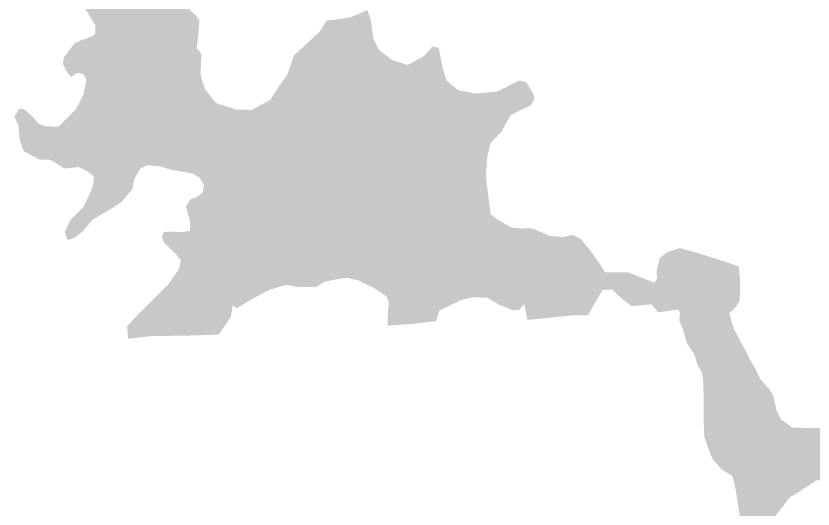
# Model space of a CAD drawing. Header units: inches. Extents: x 288635 to 693176, y 676945 to 1601077.
# Drawn here: x 370208 to 386513, y 1219447 to 1229545 of the extents above; entities that cross this region are included whole.
import ezdxf

# ---------------------------------------------------------------- set-up
doc = ezdxf.new("R2010")
doc.units = ezdxf.units.IN
doc.header["$MEASUREMENT"] = 0

msp = doc.modelspace()

# ---------------------------------------------------------------- hatches: boundary and pattern name
for points in [[(368042.488, 1236351.3053), (368213.9383, 1236332.2553), (368391.7387, 1236338.6053), (368633.0392, 1236294.1552), (368785.4395, 1236154.4549), (368857.5772, 1236082.3172), (368937.8398, 1236002.0546), (369102.9401, 1235944.9045), (369147.3902, 1235849.6543), (369134.6902, 1235595.6538), (369109.2901, 1235303.5532), (369128.3402, 1235125.7529), (369185.4903, 1235024.1526), (369312.4905, 1234909.8524), (369337.8906, 1234763.8021), (369512.9782, 1234213.1009), (369755.6922, 1233818.6905), (369782.5312, 1233724.754), (369968.9442, 1233479.5642), (370038.7943, 1233238.2637), (370134.0445, 1233079.5134), (370349.9449, 1232895.3631), (370553.1453, 1232825.5129), (370737.2957, 1232990.6132), (370908.7461, 1233225.5637), (371048.4463, 1233282.7138), (371283.3968, 1233390.664), (371537.3973, 1233619.2645), (371651.6975, 1233714.5147), (371988.2482, 1233720.8647), (372115.2485, 1233695.4647), (372242.2487, 1233600.2145), (372394.649, 1233625.6145), (372521.6493, 1233619.2645), (372623.2495, 1233600.2145), (372724.8497, 1233447.8142), (372743.8997, 1233174.7636), (372585.1494, 1232914.4131), (372432.7491, 1232571.5124), (372343.8489, 1232393.7121), (372242.2487, 1232190.5116), (372242.2487, 1231809.5109), (372394.649, 1231485.6602), (372527.9993, 1231339.6099), (372604.1994, 1230837.9589), (372966.1502, 1230342.658), (373156.6506, 1230234.7077), (373347.1509, 1230095.0075), (373563.0514, 1229847.357), (373867.852, 1229574.3064), (373963.1022, 1229460.0062), (373937.7021, 1229142.5056), (373905.9521, 1228888.505), (374001.2022, 1228774.2048), (373994.8522, 1228551.9544), (373982.1522, 1228367.804), (374013.9023, 1228228.1037), (374077.4024, 1228043.9534), (374299.9406, 1227760.0142), (374716.6396, 1227627.4282), (375033.0793, 1227619.5608), (375414.0801, 1227829.1113), (375604.5804, 1228127.5619), (375756.9808, 1228337.1123), (375896.681, 1228737.1631), (376423.7321, 1229226.1141), (376563.4324, 1229454.7145), (376779.3328, 1229473.7645), (377058.7334, 1229518.2146), (377395.284, 1229664.2649), (377465.1342, 1229461.0645), (377522.2843, 1229067.3637), (377636.5845, 1228845.1133), (377903.285, 1228641.9129), (378220.7857, 1228540.3127), (378557.3364, 1228724.463), (378722.4367, 1228914.9634), (378855.787, 1228895.9134), (378938.3371, 1228470.4625), (379014.5373, 1228222.812), (379262.1878, 1228019.6116), (379624.1385, 1227956.1115), (380049.5893, 1227994.2116), (380322.6399, 1228133.9119), (380506.7903, 1228222.812), (380640.1405, 1228191.062), (380779.8408, 1227968.8115), (380811.5909, 1227841.8113), (380735.3907, 1227708.461), (380481.3902, 1227594.1608), (380322.6399, 1227505.2606), (380138.4895, 1227175.0599), (379909.8891, 1226933.7595), (379846.3889, 1226628.9589), (379820.9889, 1226241.6081), (379859.089, 1225936.8075), (379916.2391, 1225485.9566), (379814.6389, 1225327.2063), (379751.1387, 1225174.8059), (379643.1885, 1225035.1057), (379497.1382, 1224997.0056), (379300.2878, 1225060.5057), (379141.5375, 1225149.4059), (378989.1372, 1225136.7059), (378855.787, 1225066.8557), (378754.1867, 1225060.5057), (378652.5865, 1225212.906), (378589.0864, 1225295.4562), (378500.1862, 1225276.4062), (378500.1862, 1225136.7059), (378360.486, 1225136.7059), (378189.0356, 1225212.906), (378081.0854, 1225333.5563), (378017.5853, 1225454.2065), (377903.285, 1225600.2568), (377795.3348, 1225663.7569), (377719.1347, 1225644.7069), (377681.0346, 1225524.0566), (377738.1847, 1225352.6063), (377706.4347, 1225289.1062), (377566.7344, 1225346.2563), (377427.0341, 1225327.2063), (377293.6838, 1225371.6563), (377103.1834, 1225574.8567), (376823.7829, 1225708.207), (376658.6826, 1225759.0071), (376518.9823, 1225708.207), (376455.4822, 1225587.5568), (376499.9322, 1225352.6063), (376353.8819, 1225238.3061), (376030.0313, 1225079.5558), (375880.5263, 1225033.4123), (375515.6803, 1224920.8054), (374937.8291, 1224781.1052), (374626.6785, 1224673.1549), (374283.7778, 1224590.6048), (374169.4776, 1224476.3046), (374150.4275, 1224336.6043), (374194.8776, 1224285.8042), (374340.9279, 1224196.904), (374359.978, 1224082.6038), (374321.8779, 1223911.1534), (374262.0819, 1223708.4822), (374128.6156, 1223575.0159), (374070.2586, 1223516.6589), (373924.7375, 1223483.5859), (373858.5915, 1223430.6691), (373812.2894, 1223291.7626), (373772.6018, 1223000.7204), (372978.8502, 1222987.4912), (372502.5992, 1222934.5744), (372482.7555, 1223192.5437), (372800.2561, 1223529.8881), (373316.1946, 1224039.212), (373541.0909, 1224356.7126), (373580.7785, 1224541.9213), (373455.1011, 1224694.0571), (373236.8195, 1224899.1096), (373190.5173, 1225031.4015), (373236.8195, 1225117.3913), (373322.8092, 1225130.6204), (373574.1639, 1225117.3913), (373765.9872, 1225143.8496), (373772.6018, 1225229.8394), (373765.9872, 1225348.9021), (373732.9142, 1225474.5795), (373686.612, 1225639.9444), (373772.6018, 1225785.4655), (373898.2791, 1225831.7677), (374023.9565, 1225924.372), (374057.0294, 1226069.8932), (373971.0397, 1226228.6435), (373825.4353, 1226317.4782), (373379.7634, 1226394.3182), (373366.0729, 1226402.9024), (373136.3888, 1226464.8382), (372882.3883, 1226490.2383), (372742.688, 1226407.6881), (372628.3878, 1226198.1377), (372590.2877, 1226001.2873), (372463.2875, 1225848.887), (372368.0373, 1225734.5868), (372164.8369, 1225601.2365), (371777.4861, 1225372.6361), (371567.9357, 1225124.9856), (371396.4853, 1224997.9853), (371269.4851, 1224953.5352), (371205.9849, 1225112.2855), (371313.9352, 1225353.586), (371593.3357, 1225639.3366), (371783.8361, 1226052.0874), (371802.8861, 1226261.6378), (371669.5359, 1226363.238), (371491.7355, 1226452.1382), (371294.8851, 1226426.7382), (371186.9349, 1226426.7382), (371002.7845, 1226547.3884), (370907.5343, 1226598.1885), (370697.9839, 1226598.1885), (370367.7833, 1226775.9889), (370285.2331, 1227004.5893), (370259.833, 1227303.0399), (370177.2829, 1227480.8403), (370272.5331, 1227645.9406), (370374.1333, 1227633.2406), (370564.6337, 1227468.1402), (370672.5839, 1227334.79), (370799.5841, 1227283.9899), (371078.9847, 1227277.6399), (371434.5854, 1227633.2406), (371593.3357, 1227944.3912), (371650.4858, 1228249.1918), (371580.6357, 1228357.142), (371459.9855, 1228376.1921), (371332.9852, 1228293.6419), (371237.735, 1228420.6422), (371167.8849, 1228566.6924), (371193.2849, 1228700.0427), (371402.8353, 1228979.4433), (371536.1856, 1229042.9434), (371758.436, 1229125.4936), (371830.8974, 1229179.115), (371834.6362, 1229347.744), (371625.0858, 1229696.9947), (371567.9357, 1229906.5451), (371586.9857, 1230058.9454), (371758.436, 1230249.4458), (371771.1361, 1230439.9462), (371783.8361, 1230655.8466), (371720.336, 1230789.1969), (371504.4355, 1230725.6968), (371301.2351, 1230624.0966), (371123.4348, 1230636.7966), (371053.5846, 1230738.3968), (371142.4848, 1230846.347), (371161.0017, 1230981.0506), (370913.8844, 1230973.3473), (370678.9339, 1230897.1471), (370545.5836, 1230674.8967), (370253.483, 1230420.8962), (369923.2824, 1230211.3457), (369643.8818, 1230071.6455), (369389.8813, 1230014.4953), (369180.3309, 1229925.5952), (369015.2306, 1229970.0452), (368951.7304, 1230097.0455), (369078.7307, 1230255.7958), (369510.5316, 1230484.3963), (369694.6819, 1230554.2464), (369904.2323, 1230795.5469), (370056.6326, 1231220.9978), (370129.9279, 1231348.5859), (370323.3332, 1231601.9985), (370380.4833, 1231697.2487), (370323.3332, 1231900.4491), (370151.8828, 1231925.8492), (369840.7322, 1231748.0488), (369618.4818, 1231627.3986), (369421.6314, 1231589.2985), (369288.2811, 1231646.4486), (369243.831, 1231748.0488), (369294.6311, 1231900.4491), (369332.7312, 1232078.2495), (369313.6812, 1232205.2497), (369209.4351, 1232344.4208), (369021.5806, 1232381.4626), (368807.2676, 1232413.2126), (368661.7465, 1232500.5253), (368509.342, 1232629.3833), (368370.7043, 1232718.807), (368184.1726, 1232726.7445), (367957.9534, 1232691.0257), (367783.3281, 1232528.3066), (367600.7652, 1232381.4626), (367477.7337, 1232218.7435), (367318.9834, 1232048.0869), (367223.7332, 1231996.4931), (367053.0766, 1232016.3368), (366977.6702, 1232151.2746), (366945.9202, 1232286.2124), (366949.8889, 1232492.5878), (367068.9517, 1232710.8695), (367275.3271, 1232905.3386), (367481.7025, 1233091.8702), (367640.4528, 1233373.6521), (367644.4216, 1233516.5273), (367632.5153, 1233655.4339), (367477.7337, 1233822.1217), (367465.8275, 1233957.0595), (367538.344, 1234051.7363), (367604.0155, 1234103.9172), (367620.609, 1234254.7163), (367628.5465, 1234437.2792), (367624.5778, 1234564.2794), (367549.1714, 1234619.842), (367481.7025, 1234572.217), (367461.8587, 1234441.2479), (367370.5773, 1234274.5601), (367243.577, 1234222.9663), (366992.0901, 1234323.6404), (366788.8896, 1234329.9904), (366604.7393, 1234329.9904), (366503.1391, 1234310.9404), (366376.1388, 1234253.7903), (366223.7385, 1234171.2401), (366160.2384, 1234812.5914), (366316.0579, 1234864.102), (366655.5394, 1234888.7915), (366833.3397, 1234958.6417), (366928.5899, 1235066.5919), (367080.9902, 1235149.1421), (367227.0405, 1235123.742), (367451.4129, 1235134.3122), (367667.8372, 1235271.8031), (367737.6874, 1235487.7036), (367686.8873, 1235856.0043), (367712.2873, 1236059.2047), (367731.3374, 1236217.955), (367871.0376, 1236319.5552), (368042.488, 1236351.3053)], [(377293.6838, 1225371.6563), (377427.0341, 1225327.2063), (377566.7344, 1225346.2563), (377706.4347, 1225289.1062), (377738.1847, 1225352.6063), (377681.0346, 1225524.0566), (377719.1347, 1225644.7069), (377795.3348, 1225663.7569), (377903.285, 1225600.2568), (378017.5853, 1225454.2065), (378081.0854, 1225333.5563), (378189.0356, 1225212.906), (378360.486, 1225136.7059), (378500.1862, 1225136.7059), (378500.1862, 1225276.4062), (378589.0864, 1225295.4562), (378652.5865, 1225212.906), (378754.1867, 1225060.5057), (378855.787, 1225066.8557), (378989.1372, 1225136.7059), (379141.5375, 1225149.4059), (379300.2878, 1225060.5057), (379497.1382, 1224997.0056), (379643.1885, 1225035.1057), (379751.1387, 1225174.8059), (379814.6389, 1225327.2063), (379916.2391, 1225485.9566), (380053.5844, 1225378.3454), (380328.9899, 1225216.2927), (380576.6404, 1225190.8926), (380690.9406, 1225203.5927), (380830.6409, 1225171.8426), (381116.3915, 1225044.8424), (381408.4921, 1225013.0923), (381586.2924, 1225063.8924), (381751.3927, 1224987.6922), (381964.1182, 1224733.6917), (382162.9091, 1224446.1162), (381683.6762, 1224233.0915), (380748.0416, 1223817.1908), (380608.5393, 1223642.8129), (380495.736, 1223526.1582), (380375.3842, 1223516.2015), (380184.5854, 1223596.0083), (380203.6354, 1223754.7587), (380152.8353, 1223919.859), (379955.9849, 1224027.8092), (379790.8846, 1224110.3594), (379549.5841, 1224167.5095), (379371.7838, 1224116.7094), (379296.4014, 1224026.0597), (379073.3332, 1223913.509), (378995.8729, 1223825.7207), (378882.8328, 1223697.6085), (378870.1328, 1223513.4582), (378800.2826, 1223291.2077), (378739.4613, 1223287.4716), (378273.2316, 1223234.0576), (378285.8941, 1223346.2113), (378306.1952, 1223526.0212), (378349.8251, 1223690.8089), (378482.782, 1223951.609), (378641.5323, 1223996.0591), (378719.7397, 1224022.6563), (378878.0613, 1224076.4991), (378933.677, 1224153.9637), (378984.433, 1224224.6596), (378971.733, 1224351.6598), (378825.6827, 1224497.7101), (378657.1704, 1224540.9184), (378578.0322, 1224561.2103), (378419.2819, 1224561.2103), (378285.9316, 1224516.7602), (378076.3812, 1224535.8102), (377873.1808, 1224688.2105), (377695.3804, 1224758.0607), (377549.3301, 1224726.3106), (377435.0299, 1224694.5605), (377333.4297, 1224548.5102), (377085.7792, 1224504.0602), (376920.6789, 1224529.4602), (376800.0286, 1224529.4602), (376711.1285, 1224497.7101), (376539.6781, 1224497.7101), (376311.0777, 1224472.3101), (376152.3273, 1224421.51), (376158.6773, 1224224.6596), (376109.9121, 1224143.0154), (376006.277, 1224186.5595), (375987.227, 1224281.8097), (375954.077, 1224424.4747), (375885.6268, 1224459.6101), (375694.4111, 1224441.9594), (375600.5468, 1224433.295), (375472.876, 1224421.51), (375339.5257, 1224358.0099), (375192.7143, 1224247.2316), (375017.1927, 1224304.9601), (374933.1249, 1224332.6098), (374755.3245, 1224307.2098), (374717.2245, 1224192.9095), (374679.1244, 1223945.259), (374641.0243, 1223615.0584), (374602.9242, 1223380.1079), (374355.2737, 1223018.1572), (373772.6018, 1223000.7204), (373812.2894, 1223291.7626), (373858.5915, 1223430.6691), (373924.7375, 1223483.5859), (374070.2586, 1223516.6589), (374128.6156, 1223575.0159), (374262.0819, 1223708.4822), (374321.8779, 1223911.1534), (374359.978, 1224082.6038), (374340.9279, 1224196.904), (374194.8776, 1224285.8042), (374150.4275, 1224336.6043), (374169.4776, 1224476.3046), (374283.7778, 1224590.6048), (374626.6785, 1224673.1549), (374937.8291, 1224781.1052), (375515.6803, 1224920.8054), (375880.5263, 1225033.4123), (376030.0313, 1225079.5558), (376353.8819, 1225238.3061), (376499.9322, 1225352.6063), (376455.4822, 1225587.5568), (376518.9823, 1225708.207), (376658.6826, 1225759.0071), (376823.7829, 1225708.207), (377103.1834, 1225574.8567), (377293.6838, 1225371.6563)], [(386092.5073, 1221116.4048), (386555.529, 1221103.1756), (386780.3195, 1221116.5106), (386886.153, 1221137.6773), (387039.6117, 1221251.4484), (387134.8619, 1221357.2819), (387222.1745, 1221404.907), (387288.3205, 1221378.4486), (387423.2583, 1221283.1984), (387476.175, 1221206.4691), (387494.6959, 1221095.3439), (387408.1723, 1220953.9212), (387361.3456, 1220872.2468), (387307.6201, 1220815.4336), (387177.1953, 1220677.5131), (386995.1616, 1220364.2458), (386885.0947, 1220133.5286), (386840.7416, 1220014.4794), (386754.9194, 1220050.9785), (386573.9441, 1220031.9284), (386319.1091, 1219862.8795), (386253.2684, 1219819.203), (386027.843, 1219679.5027), (385907.1927, 1219517.5774), (385739.3724, 1219305.1798), (385631.073, 1219141.0216), (385510.4228, 1218950.5213), (385383.4225, 1218623.4956), (385347.9265, 1218327.1217), (385329.4474, 1218163.1197), (385189.7471, 1218432.9952), (385132.597, 1218604.4456), (385069.0969, 1219017.1964), (384999.2468, 1219401.3722), (384932.5716, 1219823.648), (384869.0715, 1220115.7486), (384640.471, 1220264.9739), (384456.3207, 1220471.3493), (384364.2455, 1220706.2998), (384288.0453, 1220922.2002), (384272.1703, 1221284.1509), (384275.3453, 1221719.1268), (384262.6453, 1222106.4776), (384234.0702, 1222249.3529), (384145.1378, 1222418.361), (384080.9717, 1222619.4148), (383928.6256, 1222843.9248), (383848.4435, 1223140.5987), (383776.2795, 1223292.9448), (383792.316, 1223469.3455), (383752.2249, 1223533.4912), (383319.2413, 1223926.3837), (383265.0703, 1224082.2845), (383319.1692, 1224157.6366), (383318.7067, 1224170.4734), (383319.1692, 1224171.1175), (383313.69, 1224323.2076), (383379.4128, 1224592.671), (383538.1631, 1224711.7338), (383789.5177, 1224791.1089), (384166.5498, 1224685.2754), (384484.0504, 1224586.0564), (384748.6342, 1224500.0667), (384993.3743, 1224414.0769), (385019.6621, 1224124.9118), (385018.2795, 1224030.8994), (385013.0051, 1223722.5558), (384930.9841, 1223579.6805), (384800.423, 1223458.2334), (384845.1276, 1223292.2558), (384904.5922, 1223113.8623), (385150.9452, 1222655.1359), (385206.4443, 1222534.0471), (385296.1098, 1222386.4073), (385346.2039, 1222285.2558), (385433.6935, 1222108.5943), (385613.6105, 1221904.8647), (385695.6315, 1221777.8644), (385769.715, 1221457.7179), (385857.0276, 1221283.0926), (386092.5073, 1221116.4048)], [(378076.3812, 1224535.8102), (378285.9316, 1224516.7602), (378419.2819, 1224561.2103), (378578.0322, 1224561.2103), (378657.1704, 1224540.9184), (378825.6827, 1224497.7101), (378971.733, 1224351.6598), (378984.433, 1224224.6596), (378933.677, 1224153.9637), (378878.0613, 1224076.4991), (378719.7397, 1224022.6563), (378641.5323, 1223996.0591), (378482.782, 1223951.609), (378349.8251, 1223690.8089), (378306.1952, 1223526.0212), (378285.8941, 1223346.2113), (378273.2316, 1223234.0576), (377809.6806, 1223202.3075), (377816.0307, 1223449.958), (377835.0807, 1223684.9085), (377784.2806, 1223805.5588), (377523.9301, 1223977.0091), (377212.7795, 1224129.4094), (376990.529, 1224180.2095), (376812.7287, 1224161.1595), (376526.9781, 1224104.0094), (376349.1777, 1223996.0591), (375961.827, 1223996.0591), (375745.9265, 1224040.5092), (375383.9758, 1223932.559), (375047.4251, 1223754.7587), (374723.5745, 1223557.9083), (374641.0243, 1223615.0584), (374679.1244, 1223945.259), (374717.2245, 1224192.9095), (374755.3245, 1224307.2098), (374933.1249, 1224332.6098), (375017.1927, 1224304.9601), (375192.7143, 1224247.2316), (375339.5257, 1224358.0099), (375472.876, 1224421.51), (375600.5468, 1224433.295), (375694.4111, 1224441.9594), (375885.6268, 1224459.6101), (375954.077, 1224424.4747), (375987.227, 1224281.8097), (376006.277, 1224186.5595), (376109.9121, 1224143.0154), (376158.6773, 1224224.6596), (376152.3273, 1224421.51), (376311.0777, 1224472.3101), (376539.6781, 1224497.7101), (376711.1285, 1224497.7101), (376800.0286, 1224529.4602), (376920.6789, 1224529.4602), (377085.7792, 1224504.0602), (377333.4297, 1224548.5102), (377435.0299, 1224694.5605), (377549.3301, 1224726.3106), (377695.3804, 1224758.0607), (377873.1808, 1224688.2105), (378076.3812, 1224535.8102)], [(381585.1484, 1223412.2024), (380669.7101, 1223318.7091), (380608.5393, 1223642.8129), (380748.0416, 1223817.1908), (381683.6762, 1224233.0915), (382162.9091, 1224446.1162), (382257.2797, 1224293.6715), (382257.683, 1224180.1319), (382016.3825, 1223868.9812), (381781.4321, 1223684.8309), (381585.1484, 1223412.2024)], [(380152.8353, 1223919.859), (380203.6354, 1223754.7587), (380184.5854, 1223596.0083), (380108.3852, 1223621.4084), (379848.0347, 1223773.8087), (379562.2842, 1223786.5087), (379340.0337, 1223735.7086), (378870.1328, 1223513.4582), (378882.8328, 1223697.6085), (378995.8729, 1223825.7207), (379073.3332, 1223913.509), (379296.4014, 1224026.0597), (379371.7838, 1224116.7094), (379549.5841, 1224167.5095), (379790.8846, 1224110.3594), (379955.9849, 1224027.8092), (380152.8353, 1223919.859)], [(383265.0703, 1224082.2845), (383319.2413, 1223926.3837), (383752.2249, 1223533.4912), (383348.9592, 1223476.5663), (383202.7766, 1223640.3808), (382805.9008, 1223600.6932), (382594.2337, 1223759.4435), (382403.7333, 1223945.1814), (382206.8829, 1223932.4814), (381902.0823, 1223411.7803), (381688.0825, 1223416.0603), (381585.1484, 1223412.2024), (381781.4321, 1223684.8309), (382016.3825, 1223868.9812), (382257.683, 1224180.1319), (382257.2797, 1224293.6715), (382733.5306, 1224293.6715), (383048.8518, 1224168.272), (383265.0703, 1224082.2845)]]:
    msp.add_hatch(color=256).paths.add_polyline_path(points, flags=0)

doc.saveas('drawing.dxf')
